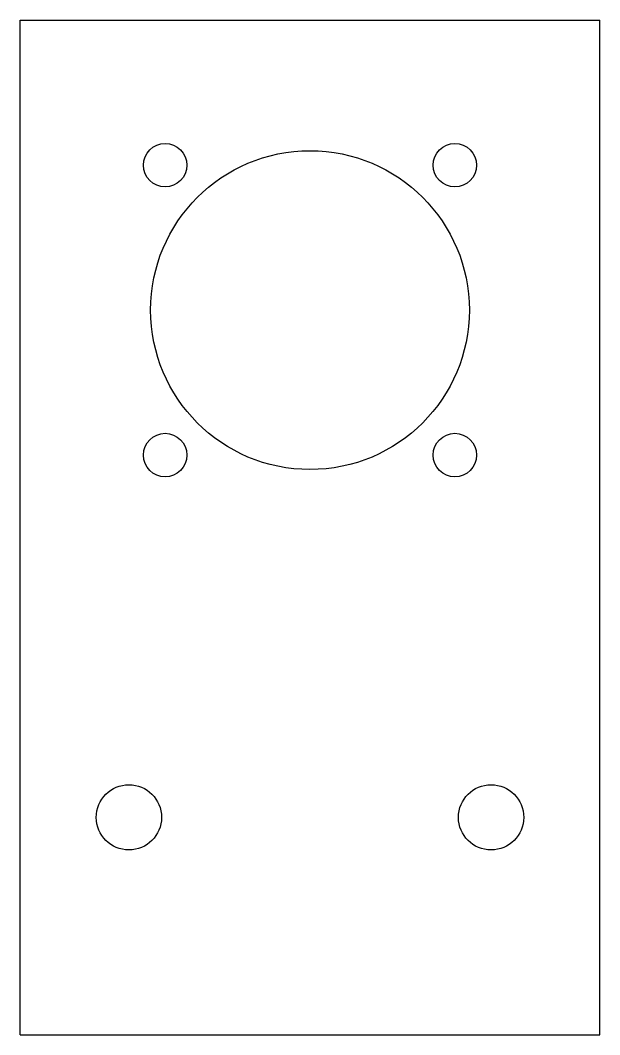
# Model space of a CAD drawing. Header units: millimetres. Extents: x 0 to 40, y -70 to 0.
import ezdxf

# ---------------------------------------------------------------- set-up
doc = ezdxf.new("R2010")
doc.units = ezdxf.units.MM

msp = doc.modelspace()

# ---------------------------------------------------------------- linework, layer by layer
at = {"color": 7, "linetype": 'Continuous', "lineweight": 25}
for p, q in [((0, 0), (40, 0)), ((0, -70), (0, 0)), ((40, -70), (40, 0)), ((0, -70), (40, -70))]:
    msp.add_line(p, q, dxfattribs=at)
for centre, radius in [((10, -10), 1.5), ((20, -20), 11), ((30, -10), 1.5), ((10, -30), 1.5), ((30, -30), 1.5), ((7.5, -55), 2.25), ((32.5, -55), 2.25)]:
    msp.add_circle(centre, radius, dxfattribs=at)

doc.saveas('drawing.dxf')
